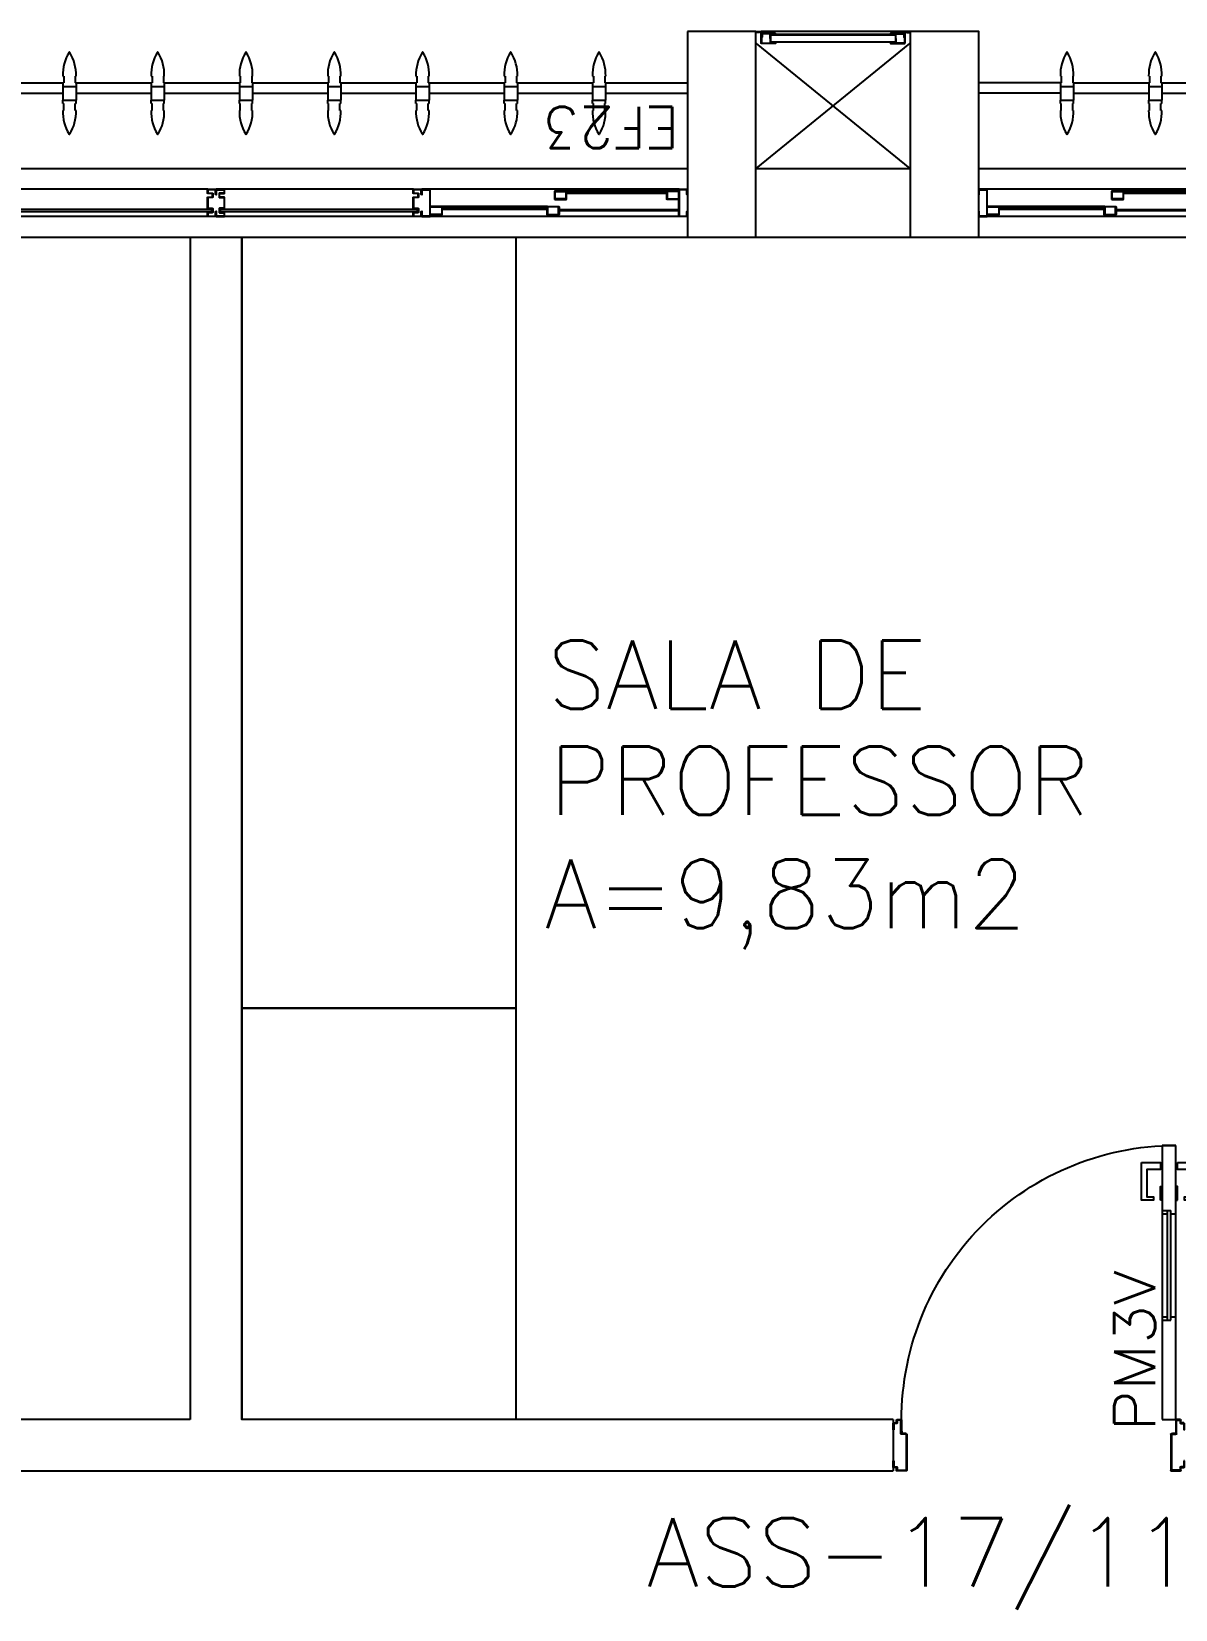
# Model space of a CAD drawing. Header units: millimetres. Extents: x 2046 to 2564, y 885 to 1120.
# Drawn here: x 2238.948 to 2242.285, y 933.698 to 938.302 of the extents above; entities that cross this region are included whole.
import ezdxf

# ---------------------------------------------------------------- set-up
doc = ezdxf.new("R2010")
doc.units = ezdxf.units.MM
doc.header["$LTSCALE"] = 10
for name, color, linetype in [('AR-ALV', 2, 'Continuous'), ('AR-BANCADAS', 1, 'Continuous'), ('AR-BRISES', 2, 'Continuous'), ('AR-ESQ', 1, 'Continuous'), ('AR-ESTC', 3, 'Continuous'), ('AR-PEITORIL', 1, 'Continuous'), ('AR-PORTA', 1, 'Continuous'), ('AR-SHAFT', 1, 'Continuous'), ('BC- VISTA', 1, 'Continuous'), ('BR-PAINEL', 1, 'Continuous'), ('BR-SUPORTE', 1, 'Continuous'), ('DT-ESQ-CHAPA DOBRADA-V', 2, 'Continuous'), ('DT-ESQ-MARCO-V', 1, 'Continuous'), ('DT-ESQ-PERFIL CADEIRA-C', 2, 'Continuous'), ('DT-ESQ-PERFIL CADEIRA-V', 1, 'Continuous'), ('DT-ESQ-PERFIL U-C', 2, 'Continuous'), ('DT-ESQ-PERFIL U-V', 1, 'Continuous'), ('DT-ESQ-VENEZIANA-C', 1, 'Continuous'), ('DT-ESQ-VENEZIANA-V', 1, 'Continuous'), ('DT-ESQ-VIDRO-C', 2, 'Continuous'), ('DT-TXTESQ', 2, 'Continuous'), ('DT-TXTMOD', 1, 'Continuous'), ('ENDEREÇO', 2, 'Continuous'), ('maçaneta', 1, 'Continuous'), ('mov', 1, 'Continuous'), ('PM-PERFIL U-C', 2, 'Continuous'), ('PM-TXT', 2, 'Continuous'), ('PM-VIDRO', 2, 'Continuous'), ('pm1', 2, 'Continuous'), ('pm2', 1, 'Continuous'), ('TEXTO', 2, 'Continuous'), ('Área', 2, 'Continuous')]:
    doc.layers.add(name, color=color, linetype=linetype)
doc.styles.add('S10', font='simplex.shx', dxfattribs={"height": 0.1})
doc.styles.add('S12', font='simplex.shx', dxfattribs={"width": 1.1, "height": 0.12})
doc.styles.add('UNB-100', font='simplex.shx', dxfattribs={"height": 0.2})
doc.styles.add('UNB1-100', font='simplex.shx', dxfattribs={"height": 0.2})

# ---------------------------------------------------------------- blocks, each defined once
blk = doc.blocks.new('BR-MODULO8')
at = {"layer": 'BR-PAINEL'}
for p, q in [((-4.9117, 0.27), (-4.9092, 0.27)), ((-4.9117, 0.25), (-4.9117, 0.24)), ((-4.9117, 0.25), (-4.9092, 0.25)), ((-4.9117, 0.24), (-4.8733, 0.24)), ((-4.9117, 0.24), (-4.9117, 0.2)), ((-4.9092, 0.27), (-4.9092, 0.25)), ((-4.8758, 0.27), (-4.8758, 0.25)), ((-4.8733, 0.27), (-4.8758, 0.27)), ((-4.8733, 0.25), (-4.8758, 0.25)), ((-4.8733, 0.25), (-4.8733, 0.24)), ((-4.8733, 0.24), (-4.8733, 0.2)), ((-4.6542, 0.27), (-4.6517, 0.27)), ((-4.6542, 0.25), (-4.6542, 0.24)), ((-4.6542, 0.25), (-4.6517, 0.25)), ((-4.6542, 0.24), (-4.6158, 0.24)), ((-4.6542, 0.24), (-4.6542, 0.2)), ((-4.6517, 0.27), (-4.6517, 0.25)), ((-4.6183, 0.27), (-4.6183, 0.25)), ((-4.6158, 0.27), (-4.6183, 0.27)), ((-4.6158, 0.25), (-4.6183, 0.25)), ((-4.6158, 0.25), (-4.6158, 0.24)), ((-4.6158, 0.24), (-4.6158, 0.2)), ((-1.8217, 0.27), (-1.8192, 0.27)), ((-1.8217, 0.25), (-1.8217, 0.24)), ((-1.8217, 0.25), (-1.8192, 0.25)), ((-1.8217, 0.24), (-1.7833, 0.24)), ((-1.8217, 0.24), (-1.8217, 0.2)), ((-1.8192, 0.27), (-1.8192, 0.25)), ((-1.7858, 0.27), (-1.7858, 0.25)), ((-1.7833, 0.27), (-1.7858, 0.27)), ((-1.7833, 0.25), (-1.7858, 0.25)), ((-1.7833, 0.25), (-1.7833, 0.24)), ((-1.7833, 0.24), (-1.7833, 0.2)), ((-1.5642, 0.27), (-1.5617, 0.27)), ((-1.5642, 0.25), (-1.5642, 0.24)), ((-1.5642, 0.25), (-1.5617, 0.25)), ((-1.5642, 0.24), (-1.5258, 0.24)), ((-1.5642, 0.24), (-1.5642, 0.2)), ((-1.5617, 0.27), (-1.5617, 0.25)), ((-1.5283, 0.27), (-1.5283, 0.25)), ((-1.5258, 0.27), (-1.5283, 0.27)), ((-1.5258, 0.25), (-1.5283, 0.25)), ((-1.5258, 0.25), (-1.5258, 0.24)), ((-1.5258, 0.24), (-1.5258, 0.2)), ((-1.3067, 0.27), (-1.3042, 0.27)), ((-1.3067, 0.25), (-1.3067, 0.24)), ((-1.3067, 0.25), (-1.3042, 0.25)), ((-1.3067, 0.24), (-1.2683, 0.24)), ((-1.3067, 0.24), (-1.3067, 0.2)), ((-1.3042, 0.27), (-1.3042, 0.25)), ((-1.2708, 0.27), (-1.2708, 0.25)), ((-1.2683, 0.27), (-1.2708, 0.27)), ((-1.2683, 0.25), (-1.2708, 0.25)), ((-1.2683, 0.25), (-1.2683, 0.24)), ((-1.2683, 0.24), (-1.2683, 0.2)), ((-1.0492, 0.27), (-1.0467, 0.27)), ((-1.0492, 0.25), (-1.0492, 0.24)), ((-1.0492, 0.25), (-1.0467, 0.25)), ((-1.0492, 0.24), (-1.0108, 0.24)), ((-1.0492, 0.24), (-1.0492, 0.2)), ((-1.0467, 0.27), (-1.0467, 0.25)), ((-1.0133, 0.27), (-1.0133, 0.25)), ((-1.0108, 0.27), (-1.0133, 0.27)), ((-1.0108, 0.25), (-1.0133, 0.25)), ((-1.0108, 0.25), (-1.0108, 0.24)), ((-1.0108, 0.24), (-1.0108, 0.2)), ((-0.7917, 0.27), (-0.7892, 0.27)), ((-0.7917, 0.25), (-0.7917, 0.24)), ((-0.7917, 0.25), (-0.7892, 0.25)), ((-0.7917, 0.24), (-0.7533, 0.24)), ((-0.7917, 0.24), (-0.7917, 0.2)), ((-0.7892, 0.27), (-0.7892, 0.25)), ((-0.7558, 0.27), (-0.7558, 0.25)), ((-0.7533, 0.27), (-0.7558, 0.27)), ((-0.7533, 0.25), (-0.7558, 0.25)), ((-0.7533, 0.25), (-0.7533, 0.24)), ((-0.7533, 0.24), (-0.7533, 0.2)), ((-0.5342, 0.27), (-0.5317, 0.27)), ((-0.5342, 0.25), (-0.5317, 0.25)), ((-0.5342, 0.25), (-0.5342, 0.24)), ((-0.5342, 0.24), (-0.5342, 0.2)), ((-0.5342, 0.24), (-0.4958, 0.24)), ((-0.5317, 0.27), (-0.5317, 0.25)), ((-0.4958, 0.27), (-0.4983, 0.27)), ((-0.4983, 0.27), (-0.4983, 0.25)), ((-0.4958, 0.25), (-0.4983, 0.25)), ((-0.4958, 0.25), (-0.4958, 0.24)), ((-0.4958, 0.24), (-0.4958, 0.2)), ((-0.2767, 0.27), (-0.2742, 0.27)), ((-0.2767, 0.25), (-0.2767, 0.24)), ((-0.2767, 0.25), (-0.2742, 0.25)), ((-0.2767, 0.24), (-0.2383, 0.24)), ((-0.2767, 0.24), (-0.2767, 0.2)), ((-0.2742, 0.27), (-0.2742, 0.25)), ((-0.2408, 0.27), (-0.2408, 0.25)), ((-0.2383, 0.27), (-0.2408, 0.27)), ((-0.2383, 0.25), (-0.2408, 0.25)), ((-0.2383, 0.25), (-0.2383, 0.24)), ((-0.2383, 0.24), (-0.2383, 0.2)), ((-4.9117, 0.2), (-4.8733, 0.2)), ((-4.9117, 0.19), (-4.9117, 0.2)), ((-4.9117, 0.19), (-4.9092, 0.19)), ((-4.9092, 0.17), (-4.9092, 0.19)), ((-4.8733, 0.19), (-4.8758, 0.19)), ((-4.8758, 0.17), (-4.8758, 0.19)), ((-4.8733, 0.19), (-4.8733, 0.2)), ((-4.6542, 0.2), (-4.6158, 0.2)), ((-4.6542, 0.19), (-4.6542, 0.2)), ((-4.6542, 0.19), (-4.6517, 0.19)), ((-4.6517, 0.17), (-4.6517, 0.19)), ((-4.6158, 0.19), (-4.6183, 0.19)), ((-4.6183, 0.17), (-4.6183, 0.19)), ((-4.6158, 0.19), (-4.6158, 0.2)), ((-1.8217, 0.2), (-1.7833, 0.2)), ((-1.8217, 0.19), (-1.8217, 0.2)), ((-1.8217, 0.19), (-1.8192, 0.19)), ((-1.8192, 0.17), (-1.8192, 0.19)), ((-1.7833, 0.19), (-1.7858, 0.19)), ((-1.7858, 0.17), (-1.7858, 0.19)), ((-1.7833, 0.19), (-1.7833, 0.2)), ((-1.5642, 0.2), (-1.5258, 0.2)), ((-1.5642, 0.19), (-1.5642, 0.2)), ((-1.5642, 0.19), (-1.5617, 0.19)), ((-1.5617, 0.17), (-1.5617, 0.19)), ((-1.5258, 0.19), (-1.5283, 0.19)), ((-1.5283, 0.17), (-1.5283, 0.19)), ((-1.5258, 0.19), (-1.5258, 0.2)), ((-1.3067, 0.2), (-1.2683, 0.2)), ((-1.3067, 0.19), (-1.3067, 0.2)), ((-1.3067, 0.19), (-1.3042, 0.19)), ((-1.3042, 0.17), (-1.3042, 0.19)), ((-1.2683, 0.19), (-1.2708, 0.19)), ((-1.2708, 0.17), (-1.2708, 0.19)), ((-1.2683, 0.19), (-1.2683, 0.2)), ((-1.0492, 0.2), (-1.0108, 0.2)), ((-1.0492, 0.19), (-1.0492, 0.2)), ((-1.0492, 0.19), (-1.0467, 0.19)), ((-1.0467, 0.17), (-1.0467, 0.19)), ((-1.0108, 0.19), (-1.0133, 0.19)), ((-1.0133, 0.17), (-1.0133, 0.19)), ((-1.0108, 0.19), (-1.0108, 0.2)), ((-0.7917, 0.2), (-0.7533, 0.2)), ((-0.7917, 0.19), (-0.7917, 0.2)), ((-0.7917, 0.19), (-0.7892, 0.19)), ((-0.7892, 0.17), (-0.7892, 0.19)), ((-0.7533, 0.19), (-0.7558, 0.19)), ((-0.7558, 0.17), (-0.7558, 0.19)), ((-0.7533, 0.19), (-0.7533, 0.2)), ((-0.5342, 0.19), (-0.5342, 0.2)), ((-0.5342, 0.2), (-0.4958, 0.2)), ((-0.5342, 0.19), (-0.5317, 0.19)), ((-0.5317, 0.17), (-0.5317, 0.19)), ((-0.4983, 0.17), (-0.4983, 0.19)), ((-0.4958, 0.19), (-0.4983, 0.19)), ((-0.4958, 0.19), (-0.4958, 0.2)), ((-0.2767, 0.2), (-0.2383, 0.2)), ((-0.2767, 0.19), (-0.2767, 0.2)), ((-0.2767, 0.19), (-0.2742, 0.19)), ((-0.2742, 0.17), (-0.2742, 0.19)), ((-0.2383, 0.19), (-0.2408, 0.19)), ((-0.2408, 0.17), (-0.2408, 0.19)), ((-0.2383, 0.19), (-0.2383, 0.2)), ((-4.9117, 0.17), (-4.9092, 0.17)), ((-4.8733, 0.17), (-4.8758, 0.17)), ((-4.6542, 0.17), (-4.6517, 0.17)), ((-4.6158, 0.17), (-4.6183, 0.17)), ((-1.8217, 0.17), (-1.8192, 0.17)), ((-1.7833, 0.17), (-1.7858, 0.17)), ((-1.5642, 0.17), (-1.5617, 0.17)), ((-1.5258, 0.17), (-1.5283, 0.17)), ((-1.3067, 0.17), (-1.3042, 0.17)), ((-1.2683, 0.17), (-1.2708, 0.17)), ((-1.0492, 0.17), (-1.0467, 0.17)), ((-1.0108, 0.17), (-1.0133, 0.17)), ((-0.7917, 0.17), (-0.7892, 0.17)), ((-0.7533, 0.17), (-0.7558, 0.17)), ((-0.5342, 0.17), (-0.5317, 0.17)), ((-0.4958, 0.17), (-0.4983, 0.17)), ((-0.2767, 0.17), (-0.2742, 0.17)), ((-0.2383, 0.17), (-0.2408, 0.17))]:
    blk.add_line(p, q, dxfattribs=at)
for centre, radius, start, end in [((-4.7867, 0.2739), 0.1251, 148.4721, 181.772), ((-4.8925, 0.3387), 0.001, 37.1012, 142.8988), ((-4.9983, 0.2739), 0.1251, 358.228, 31.5279), ((-4.5292, 0.2739), 0.1251, 148.4721, 181.772), ((-4.635, 0.3387), 0.001, 37.1012, 142.8988), ((-4.7408, 0.2739), 0.1251, 358.228, 31.5279), ((-1.6967, 0.2739), 0.1251, 148.4721, 181.772), ((-1.8025, 0.3387), 0.001, 37.1012, 142.8988), ((-1.9083, 0.2739), 0.1251, 358.228, 31.5279), ((-1.4392, 0.2739), 0.1251, 148.4721, 181.772), ((-1.545, 0.3387), 0.001, 37.1012, 142.8988), ((-1.6508, 0.2739), 0.1251, 358.228, 31.5279), ((-1.1817, 0.2739), 0.1251, 148.4721, 181.772), ((-1.2875, 0.3387), 0.001, 37.1012, 142.8988), ((-1.3933, 0.2739), 0.1251, 358.228, 31.5279), ((-0.9242, 0.2739), 0.1251, 148.4721, 181.772), ((-1.03, 0.3387), 0.001, 37.1012, 142.8988), ((-1.1358, 0.2739), 0.1251, 358.228, 31.5279), ((-0.6667, 0.2739), 0.1251, 148.4721, 181.772), ((-0.7725, 0.3387), 0.001, 37.1012, 142.8988), ((-0.8783, 0.2739), 0.1251, 358.228, 31.5279), ((-0.4092, 0.2739), 0.1251, 148.4721, 181.772), ((-0.515, 0.3387), 0.001, 37.1012, 142.8988), ((-0.6208, 0.2739), 0.1251, 358.228, 31.5279), ((-0.1517, 0.2739), 0.1251, 148.4721, 181.772), ((-0.2575, 0.3387), 0.001, 37.1012, 142.8988), ((-0.3633, 0.2739), 0.1251, 358.228, 31.5279), ((-4.7867, 0.1661), 0.1251, 178.228, 211.5279), ((-4.9983, 0.1661), 0.1251, 328.4721, 1.772), ((-4.5292, 0.1661), 0.1251, 178.228, 211.5279), ((-4.7408, 0.1661), 0.1251, 328.4721, 1.772), ((-1.6967, 0.1661), 0.1251, 178.228, 211.5279), ((-1.9083, 0.1661), 0.1251, 328.4721, 1.772), ((-1.4392, 0.1661), 0.1251, 178.228, 211.5279), ((-1.6508, 0.1661), 0.1251, 328.4721, 1.772), ((-1.1817, 0.1661), 0.1251, 178.228, 211.5279), ((-1.3933, 0.1661), 0.1251, 328.4721, 1.772), ((-0.9242, 0.1661), 0.1251, 178.228, 211.5279), ((-1.1358, 0.1661), 0.1251, 328.4721, 1.772), ((-0.6667, 0.1661), 0.1251, 178.228, 211.5279), ((-0.8783, 0.1661), 0.1251, 328.4721, 1.772), ((-0.4092, 0.1661), 0.1251, 178.228, 211.5279), ((-0.6208, 0.1661), 0.1251, 328.4721, 1.772), ((-0.1517, 0.1661), 0.1251, 178.228, 211.5279), ((-0.3633, 0.1661), 0.1251, 328.4721, 1.772), ((-4.8925, 0.1013), 0.001, 217.1012, 322.8988), ((-4.635, 0.1013), 0.001, 217.1012, 322.8988), ((-1.8025, 0.1013), 0.001, 217.1012, 322.8988), ((-1.545, 0.1013), 0.001, 217.1012, 322.8988), ((-1.2875, 0.1013), 0.001, 217.1012, 322.8988), ((-1.03, 0.1013), 0.001, 217.1012, 322.8988), ((-0.7725, 0.1013), 0.001, 217.1012, 322.8988), ((-0.515, 0.1013), 0.001, 217.1012, 322.8988), ((-0.2575, 0.1013), 0.001, 217.1012, 322.8988)]:
    blk.add_arc(centre, radius, start, end, dxfattribs=at)
at = {"layer": 'BR-SUPORTE'}
for p, q in [((-4.9117, 0.25), (-5.15, 0.25)), ((-4.8733, 0.25), (-4.6517, 0.25)), ((-4.6158, 0.25), (-4.3942, 0.25)), ((-2.0408, 0.25), (-1.8192, 0.25)), ((-1.7833, 0.25), (-1.5617, 0.25)), ((-1.5258, 0.25), (-1.3042, 0.25)), ((-1.2683, 0.25), (-1.0467, 0.25)), ((-1.0108, 0.25), (-0.7892, 0.25)), ((-0.7533, 0.25), (-0.5317, 0.25)), ((-0.4958, 0.25), (-0.2742, 0.25)), ((-0.2383, 0.25), (0, 0.25)), ((-4.9117, 0.22), (-5.15, 0.22)), ((-4.8733, 0.22), (-4.6542, 0.22)), ((-4.6158, 0.22), (-4.3967, 0.22)), ((-2.0408, 0.22), (-1.8217, 0.22)), ((-1.7833, 0.22), (-1.5642, 0.22)), ((-1.5258, 0.22), (-1.3067, 0.22)), ((-1.2683, 0.22), (-1.0492, 0.22)), ((-1.0108, 0.22), (-0.7917, 0.22)), ((-0.7533, 0.22), (-0.5342, 0.22)), ((-0.4958, 0.22), (-0.2767, 0.22)), ((-0.2383, 0.22), (0, 0.22))]:
    blk.add_line(p, q, dxfattribs=at)
blk = doc.blocks.new('BCL07')
at = {"layer": 'BC- VISTA'}
blk.add_lwpolyline([(0.8, 0), (0.8, -2.25), (0, -2.25), (0, 0)], close=True, dxfattribs=at)
blk = doc.blocks.new('BCL02')
at = {"layer": 'BC- VISTA'}
blk.add_lwpolyline([(0.8, 0), (0.8, -1.2), (0, -1.2), (0, 0)], close=True, dxfattribs=at)
blk = doc.blocks.new('EF23-P')
at = {"layer": 'DT-ESQ-CHAPA DOBRADA-V', "ltscale": 0.1}
for p, q in [((0.025, -0.077), (0.374, -0.077)), ((0.025, -0.08), (0.374, -0.08)), ((4.4, -0.077), (4.749, -0.077)), ((4.4, -0.08), (4.749, -0.08))]:
    blk.add_line(p, q, dxfattribs=at)
at = {"layer": 'DT-ESQ-MARCO-V', "ltscale": 0.1}
for p, q in [((0.7985, -0.06), (1.3515, -0.06)), ((1.3985, -0.06), (1.9515, -0.06)), ((0.7985, -0.14), (1.3515, -0.14)), ((1.3985, -0.14), (1.9515, -0.14))]:
    blk.add_line(p, q, dxfattribs=at)
at = {"layer": 'DT-ESQ-PERFIL CADEIRA-C', "ltscale": 0.1}
for p, q in [((0.376, -0.0885), (0.4225, -0.0885)), ((0.75, -0.0885), (0.7015, -0.0885)), ((4.751, -0.0885), (4.7975, -0.0885)), ((5.125, -0.0885), (5.0765, -0.0885)), ((0.025, -0.1335), (0.0735, -0.1335)), ((0.3855, -0.1335), (0.339, -0.1335)), ((4.7605, -0.1335), (4.714, -0.1335))]:
    blk.add_line(p, q, dxfattribs=at)
for points in [[(0.4225, -0.087, -1), (0.4225, -0.09), (0.376, -0.09, -0.414214), (0.374, -0.088), (0.374, -0.067, -0.414214), (0.376, -0.065), (0.4075, -0.065, -0.414214), (0.409, -0.0665), (0.409, -0.087)], [(0.409, -0.0885, -0.198913), (0.4079, -0.0881, -0.198913), (0.4075, -0.087), (0.4075, -0.067, 0.414214), (0.407, -0.0665), (0.376, -0.0665, 0.414214), (0.3755, -0.067), (0.3755, -0.088, 0.414214), (0.376, -0.0885)], [(0.7015, -0.09), (0.75, -0.09), (0.75, -0.0885), (0.715, -0.0885, 0.198912), (0.7161, -0.0881, 0.198913), (0.7165, -0.087), (0.7165, -0.067, -0.414214), (0.717, -0.0665), (0.75, -0.0665), (0.75, -0.065), (0.7165, -0.065, 0.414214), (0.715, -0.0665), (0.715, -0.0785), (0.715, -0.08), (0.715, -0.087), (0.7015, -0.087, 1)], [(4.7975, -0.087, -1), (4.7975, -0.09), (4.751, -0.09, -0.414214), (4.749, -0.088), (4.749, -0.067, -0.414214), (4.751, -0.065), (4.7825, -0.065, -0.414214), (4.784, -0.0665), (4.784, -0.087)], [(4.784, -0.0885, -0.198913), (4.7829, -0.0881, -0.198913), (4.7825, -0.087), (4.7825, -0.067, 0.414214), (4.782, -0.0665), (4.751, -0.0665, 0.414214), (4.7505, -0.067), (4.7505, -0.088, 0.414214), (4.751, -0.0885)], [(5.0765, -0.09), (5.125, -0.09), (5.125, -0.0885), (5.09, -0.0885, 0.198912), (5.0911, -0.0881, 0.198913), (5.0915, -0.087), (5.0915, -0.067, -0.414214), (5.092, -0.0665), (5.125, -0.0665), (5.125, -0.065), (5.0915, -0.065, 0.414214), (5.09, -0.0665), (5.09, -0.0785), (5.09, -0.08), (5.09, -0.087), (5.0765, -0.087, 1)], [(0.0735, -0.135), (0.025, -0.135), (0.025, -0.1335), (0.06, -0.1335, -0.198912), (0.0589, -0.1331, -0.198913), (0.0585, -0.132), (0.0585, -0.112, 0.414214), (0.058, -0.1115), (0.025, -0.1115), (0.025, -0.11), (0.0585, -0.11, -0.414214), (0.06, -0.1115), (0.06, -0.1235), (0.06, -0.125), (0.06, -0.132), (0.0735, -0.132, -1)], [(0.339, -0.132, 1), (0.339, -0.135), (0.3855, -0.135, 0.414214), (0.3875, -0.133), (0.3875, -0.112, 0.414214), (0.3855, -0.11), (0.354, -0.11, 0.414214), (0.3525, -0.1115), (0.3525, -0.132)], [(0.3525, -0.1335, 0.198913), (0.3536, -0.1331, 0.198913), (0.354, -0.132), (0.354, -0.112, -0.414214), (0.3545, -0.1115), (0.3855, -0.1115, -0.414214), (0.386, -0.112), (0.386, -0.133, -0.414214), (0.3855, -0.1335)], [(4.714, -0.132, 1), (4.714, -0.135), (4.7605, -0.135, 0.414214), (4.7625, -0.133), (4.7625, -0.112, 0.414214), (4.7605, -0.11), (4.729, -0.11, 0.414214), (4.7275, -0.1115), (4.7275, -0.132)], [(4.7275, -0.1335, 0.198913), (4.7286, -0.1331, 0.198913), (4.729, -0.132), (4.729, -0.112, -0.414214), (4.7295, -0.1115), (4.7605, -0.1115, -0.414214), (4.761, -0.112), (4.761, -0.133, -0.414214), (4.7605, -0.1335)]]:
    blk.add_lwpolyline(points, format="xyb", close=True, dxfattribs=at)
at = {"layer": 'DT-ESQ-PERFIL CADEIRA-V', "ltscale": 0.1}
for p, q in [((0.4075, -0.09), (0.7015, -0.09)), ((4.7825, -0.09), (5.0765, -0.09)), ((0.0735, -0.135), (0.339, -0.135)), ((4.4485, -0.135), (4.714, -0.135))]:
    blk.add_line(p, q, dxfattribs=at)
at = {"layer": 'DT-ESQ-PERFIL U-C', "ltscale": 0.1}
for points in [[(0, -0.0615, -0.414214), (0.0015, -0.06), (0.0235, -0.06, -0.414214), (0.025, -0.0615), (0.025, -0.1385, -0.414214), (0.0235, -0.14), (0.0015, -0.14, -0.414214), (0, -0.1385), (0, -0.125), (0.0015, -0.125), (0.0015, -0.138, 0.414214), (0.002, -0.1385), (0.023, -0.1385, 0.414214), (0.0235, -0.138), (0.0235, -0.062, 0.414214), (0.023, -0.0615), (0.002, -0.0615, 0.414214), (0.0015, -0.062), (0.0015, -0.075), (0, -0.075)], [(0.775, -0.0615, 0.414214), (0.7735, -0.06), (0.7515, -0.06, 0.414214), (0.75, -0.0615), (0.75, -0.1385, 0.414214), (0.7515, -0.14), (0.7735, -0.14, 0.414214), (0.775, -0.1385), (0.775, -0.125), (0.7735, -0.125), (0.7735, -0.138, -0.414214), (0.773, -0.1385), (0.752, -0.1385, -0.414214), (0.7515, -0.138), (0.7515, -0.062, -0.414214), (0.752, -0.0615), (0.773, -0.0615, -0.414214), (0.7735, -0.062), (0.7735, -0.075), (0.775, -0.075)], [(0.8, -0.1285), (0.8, -0.1385, -0.414214), (0.7985, -0.14), (0.7765, -0.14, -0.414214), (0.775, -0.1385), (0.775, -0.125), (0.7765, -0.125), (0.7765, -0.138, 0.414214), (0.777, -0.1385), (0.798, -0.1385, 0.414214), (0.7985, -0.138), (0.7985, -0.1285), (0.7855, -0.1285, -0.414214), (0.784, -0.127), (0.784, -0.117, -0.414214), (0.7855, -0.1155), (0.7985, -0.1155), (0.7985, -0.0845), (0.7855, -0.0845, -0.414214), (0.784, -0.083), (0.784, -0.073, -0.414214), (0.7855, -0.0715), (0.7985, -0.0715), (0.7985, -0.062, 0.414214), (0.798, -0.0615), (0.777, -0.0615, 0.414214), (0.7765, -0.062), (0.7765, -0.075), (0.775, -0.075), (0.775, -0.0615, -0.414214), (0.7765, -0.06), (0.7985, -0.06, -0.414214), (0.8, -0.0615), (0.8, -0.0715, -0.414214), (0.7985, -0.073), (0.7855, -0.073), (0.7855, -0.083), (0.7985, -0.083), (0.7985, -0.083, -0.414214), (0.8, -0.0845), (0.8, -0.1155, -0.414214), (0.7985, -0.117), (0.7985, -0.117), (0.7855, -0.117), (0.7855, -0.127), (0.7985, -0.127, -0.414214)], [(1.35, -0.1285), (1.35, -0.1385, 0.414214), (1.3515, -0.14), (1.3735, -0.14, 0.414214), (1.375, -0.1385), (1.375, -0.125), (1.3735, -0.125), (1.3735, -0.138, -0.414214), (1.373, -0.1385), (1.352, -0.1385, -0.414214), (1.3515, -0.138), (1.3515, -0.1285), (1.3645, -0.1285, 0.414214), (1.366, -0.127), (1.366, -0.117, 0.414214), (1.3645, -0.1155), (1.3515, -0.1155), (1.3515, -0.0845), (1.3645, -0.0845, 0.414214), (1.366, -0.083), (1.366, -0.073, 0.414214), (1.3645, -0.0715), (1.3515, -0.0715), (1.3515, -0.062, -0.414214), (1.352, -0.0615), (1.373, -0.0615, -0.414214), (1.3735, -0.062), (1.3735, -0.075), (1.375, -0.075), (1.375, -0.0615, 0.414214), (1.3735, -0.06), (1.3515, -0.06, 0.414214), (1.35, -0.0615), (1.35, -0.0715, 0.414214), (1.3515, -0.073), (1.3645, -0.073), (1.3645, -0.083), (1.3515, -0.083), (1.3515, -0.083, 0.414214), (1.35, -0.0845), (1.35, -0.1155, 0.414214), (1.3515, -0.117), (1.3515, -0.117), (1.3645, -0.117), (1.3645, -0.127), (1.3515, -0.127, 0.414214)], [(1.4, -0.1285), (1.4, -0.1385, -0.414214), (1.3985, -0.14), (1.3765, -0.14, -0.414214), (1.375, -0.1385), (1.375, -0.125), (1.3765, -0.125), (1.3765, -0.138, 0.414214), (1.377, -0.1385), (1.398, -0.1385, 0.414214), (1.3985, -0.138), (1.3985, -0.1285), (1.3855, -0.1285, -0.414214), (1.384, -0.127), (1.384, -0.117, -0.414214), (1.3855, -0.1155), (1.3985, -0.1155), (1.3985, -0.0845), (1.3855, -0.0845, -0.414214), (1.384, -0.083), (1.384, -0.073, -0.414214), (1.3855, -0.0715), (1.3985, -0.0715), (1.3985, -0.062, 0.414214), (1.398, -0.0615), (1.377, -0.0615, 0.414214), (1.3765, -0.062), (1.3765, -0.075), (1.375, -0.075), (1.375, -0.0615, -0.414214), (1.3765, -0.06), (1.3985, -0.06, -0.414214), (1.4, -0.0615), (1.4, -0.0715, -0.414214), (1.3985, -0.073), (1.3855, -0.073), (1.3855, -0.083), (1.3985, -0.083), (1.3985, -0.083, -0.414214), (1.4, -0.0845), (1.4, -0.1155, -0.414214), (1.3985, -0.117), (1.3985, -0.117), (1.3855, -0.117), (1.3855, -0.127), (1.3985, -0.127, -0.414214)], [(5.15, -0.0615, 0.414214), (5.1485, -0.06), (5.1265, -0.06, 0.414214), (5.125, -0.0615), (5.125, -0.1385, 0.414214), (5.1265, -0.14), (5.1485, -0.14, 0.414214), (5.15, -0.1385), (5.15, -0.125), (5.1485, -0.125), (5.1485, -0.138, -0.414214), (5.148, -0.1385), (5.127, -0.1385, -0.414214), (5.1265, -0.138), (5.1265, -0.062, -0.414214), (5.127, -0.0615), (5.148, -0.0615, -0.414214), (5.1485, -0.062), (5.1485, -0.075), (5.15, -0.075)]]:
    blk.add_lwpolyline(points, format="xyb", close=True, dxfattribs=at)
at = {"layer": 'DT-ESQ-PERFIL U-V', "ltscale": 0.1}
for p, q in [((0.0235, -0.06), (0.7515, -0.06)), ((4.3985, -0.06), (5.1265, -0.06)), ((0.0235, -0.14), (0.7515, -0.14)), ((4.3985, -0.14), (5.1265, -0.14))]:
    blk.add_line(p, q, dxfattribs=at)
at = {"layer": 'DT-ESQ-VIDRO-C', "ltscale": 0.1}
for points in [[(0.7125, -0.085), (0.7125, -0.082), (0.4115, -0.082), (0.4115, -0.085)], [(1.3625, -0.081), (1.3625, -0.075), (0.7875, -0.075), (0.7875, -0.081)], [(1.9625, -0.081), (1.9625, -0.075), (1.3875, -0.075), (1.3875, -0.081)], [(5.0875, -0.085), (5.0875, -0.082), (4.7865, -0.082), (4.7865, -0.085)], [(0.063, -0.13), (0.063, -0.127), (0.3495, -0.127), (0.3495, -0.13)], [(4.438, -0.13), (4.438, -0.127), (4.7245, -0.127), (4.7245, -0.13)]]:
    blk.add_lwpolyline(points, close=True, dxfattribs=at)
at = {"layer": 'DT-TXTESQ', "ltscale": 0.1, "style": 'S12'}
blk.add_text('EF23', height=0.12, dxfattribs=at).set_placement((0.0235, -0.38))
at = {"layer": 'DT-TXTMOD', "ltscale": 0.1, "style": 'S10', "flags": 3}
for tag, p in [('M01', (0.025, -0.28)), ('M02', (0.3253, -0.28)), ('M03', (0.627, -0.28)), ('M04', (0.9288, -0.28)), ('M05', (1.2306, -0.28)), ('M06', (1.5323, -0.28)), ('M07', (1.8341, -0.28)), ('M08', (2.1359, -0.28)), ('M09', (2.4376, -0.28)), ('M10', (2.7394, -0.28)), ('M11', (3.0412, -0.28)), ('M12', (3.3429, -0.28)), ('M13', (3.6447, -0.28)), ('M14', (3.9464, -0.28)), ('M15', (4.2482, -0.28)), ('M16', (4.55, -0.28)), ('M17', (4.8517, -0.28))]:
    blk.add_attdef(tag, p, '', height=0.1, dxfattribs=at)
blk = doc.blocks.new('PM3V')
at = {"layer": 'maçaneta'}
for points in [[(0.02, 0.9), (-0.035, 0.9), (-0.035, 0.79), (0, 0.79), (0, 0.8), (-0.02, 0.8), (-0.02, 0.8785, -0.414214), (-0.0185, 0.88), (0.02, 0.88)], [(0.125, 0.9), (0.07, 0.9), (0.07, 0.88), (0.1085, 0.88, -0.414214), (0.11, 0.8785), (0.11, 0.8), (0.09, 0.8), (0.09, 0.79), (0.125, 0.79)]]:
    blk.add_lwpolyline(points, format="xyb", close=True, dxfattribs=at)
for points in [[(0.02, 0.79), (0.02, 0.83), (0.025, 0.83), (0.025, 0.79)], [(0.07, 0.79), (0.07, 0.83), (0.065, 0.83), (0.065, 0.79)]]:
    blk.add_lwpolyline(points, close=True, dxfattribs=at)
at = {"layer": 'mov'}
blk.add_arc((0.025, 0.15), 0.8, 356.8472, 90, dxfattribs=at)
at = {"layer": 'PM-PERFIL U-C'}
for p, q in [((0, 0.12), (0, 0.1385)), ((0.0015, 0.14), (0.01, 0.14)), ((0.01, 0.14), (0.01, 0.1485)), ((0.0115, 0.15), (0.0235, 0.15)), ((0.012, 0.148), (0.012, 0.1395)), ((0.023, 0.148), (0.012, 0.148)), ((0.023, 0.1085), (0.023, 0.148)), ((0.025, 0.1485), (0.025, 0.109)), ((0.825, 0.1485), (0.825, 0.109)), ((0.8385, 0.15), (0.8265, 0.15)), ((0.827, 0.148), (0.838, 0.148)), ((0.827, 0.1085), (0.827, 0.148)), ((0.838, 0.148), (0.838, 0.1395)), ((0.84, 0.14), (0.84, 0.1485)), ((0.8485, 0.14), (0.84, 0.14)), ((0.85, 0.12), (0.85, 0.1385)), ((0.002, 0.12), (0, 0.12)), ((0.002, 0.138), (0.002, 0.12)), ((0.0105, 0.138), (0.002, 0.138)), ((0.038, 0.107), (0.0245, 0.107)), ((0.0385, 0.109), (0.025, 0.109)), ((0.038, 0.107), (0.038, 0.002)), ((0.04, 0.1075), (0.04, 0.0015)), ((0.81, 0.1075), (0.81, 0.0015)), ((0.8115, 0.109), (0.825, 0.109)), ((0.812, 0.107), (0.8255, 0.107)), ((0.812, 0.107), (0.812, 0.002)), ((0.8395, 0.138), (0.848, 0.138)), ((0.848, 0.138), (0.848, 0.12)), ((0.848, 0.12), (0.85, 0.12)), ((0, 0.03), (0.002, 0.03)), ((0, 0.0115), (0, 0.03)), ((0.01, 0.01), (0.0015, 0.01)), ((0.002, 0.03), (0.002, 0.012)), ((0.002, 0.012), (0.0105, 0.012)), ((0.01, 0.0015), (0.01, 0.01)), ((0.0385, 0), (0.0115, 0)), ((0.012, 0.0105), (0.012, 0.002)), ((0.012, 0.002), (0.038, 0.002)), ((0.8115, 0), (0.8385, 0)), ((0.838, 0.002), (0.812, 0.002)), ((0.838, 0.0105), (0.838, 0.002)), ((0.848, 0.012), (0.8395, 0.012)), ((0.84, 0.0015), (0.84, 0.01)), ((0.84, 0.01), (0.8485, 0.01)), ((0.85, 0.03), (0.848, 0.03)), ((0.848, 0.03), (0.848, 0.012)), ((0.85, 0.0115), (0.85, 0.03))]:
    blk.add_line(p, q, dxfattribs=at)
for centre, start, end in [((0.0015, 0.1385), 90, 180), ((0.0115, 0.1485), 90, 180), ((0.0105, 0.1395), 270, 0), ((0.0235, 0.1485), 360, 90), ((0.8265, 0.1485), 90, 180), ((0.8395, 0.1395), 180, 270), ((0.8385, 0.1485), 0, 90), ((0.8485, 0.1385), 0, 90), ((0.0245, 0.1085), 180, 270), ((0.0385, 0.1075), 0, 90), ((0.8115, 0.1075), 90, 180), ((0.8255, 0.1085), 270, 0), ((0.0015, 0.0115), 180, 270), ((0.0115, 0.0015), 180, 270), ((0.0105, 0.0105), 0, 90), ((0.0385, 0.0015), 269.9386, 0), ((0.8115, 0.0015), 180, 270.0614), ((0.8395, 0.0105), 90, 180), ((0.8385, 0.0015), 270, 0), ((0.8485, 0.0115), 270, 0)]:
    blk.add_arc(centre, 0.0015, start, end, dxfattribs=at)
at = {"layer": 'PM-VIDRO'}
for p, q in [((0.04, 0.45), (0.04, 0.75)), ((0.05, 0.75), (0.05, 0.45))]:
    blk.add_line(p, q, dxfattribs=at)
at = {"layer": 'pm1'}
for p, q in [((0.025, 0.95), (0.065, 0.95)), ((0.025, 0.75), (0.025, 0.95)), ((0.065, 0.95), (0.065, 0.76)), ((0.04, 0.75), (0.025, 0.75)), ((0.065, 0.76), (0.04, 0.76)), ((0.04, 0.75), (0.04, 0.76)), ((0.05, 0.76), (0.05, 0.75)), ((0.065, 0.75), (0.05, 0.75)), ((0.065, 0.76), (0.065, 0.75)), ((0.025, 0.15), (0.025, 0.45)), ((0.04, 0.45), (0.025, 0.45)), ((0.04, 0.44), (0.04, 0.45)), ((0.065, 0.44), (0.04, 0.44)), ((0.065, 0.45), (0.05, 0.45)), ((0.05, 0.45), (0.05, 0.44)), ((0.065, 0.45), (0.065, 0.44)), ((0.065, 0.44), (0.065, 0.15)), ((0.065, 0.15), (0.025, 0.15))]:
    blk.add_line(p, q, dxfattribs=at)
at = {"layer": 'pm2'}
for p, q in [((0.025, 0.45), (0.025, 0.75)), ((0.065, 0.75), (0.065, 0.45)), ((0.025, 0.15), (0.025, 0.109)), ((0.025, 0.109), (0.035, 0.109)), ((0.8252, 0.109), (0.8152, 0.109)), ((0.8152, 0), (0.8402, 0)), ((0.8402, 0.01), (0.8502, 0.01)), ((0.8402, 0), (0.8402, 0.01))]:
    blk.add_line(p, q, dxfattribs=at)
at = {"layer": 'PM-TXT', "style": 'S12', "width": 1.1}
blk.add_attdef('PM', (0.2053, 0.1161), '', height=0.12, rotation=90, dxfattribs=at)
blk = doc.blocks.new('EF01C-P')
at = {"layer": 'DT-ESQ-PERFIL CADEIRA-C', "ltscale": 0.1}
for points in [[(0.01, 0.0015), (0.01, 0.003), (0.0015, 0.003, 1), (0.0015, 0), (0.015, 0, 0.414214), (0.0165, 0.0015), (0.0165, 0.0335), (0.043, 0.0335)], [(0.043, 0.0065), (0.018, 0.0065), (0.018, 0.0165), (0.0165, 0.0165), (0.0165, 0.0065, 0.414214), (0.018, 0.005), (0.043, 0.005), (0.0565, 0.005, 1), (0.0565, 0.008), (0.043, 0.008), (0.043, 0.02), (0.043, 0.032), (0.0565, 0.032, 1), (0.0565, 0.035), (0.043, 0.035), (0.0165, 0.035, 0.414214), (0.015, 0.0335), (0.015, 0.0015), (0.0015, 0.0015)], [(0.0415, 0.02), (0.0415, 0.032, -0.414214), (0.043, 0.0335), (0.0565, 0.0335)], [(0.0415, 0.02), (0.0415, 0.008, 0.414214), (0.043, 0.0065), (0.0565, 0.0065)], [(0.407, 0.0065), (0.432, 0.0065), (0.432, 0.0165), (0.4335, 0.0165), (0.4335, 0.0065, -0.414214), (0.432, 0.005), (0.407, 0.005), (0.3935, 0.005, -1), (0.3935, 0.008), (0.407, 0.008), (0.407, 0.02), (0.407, 0.032), (0.3935, 0.032, -1), (0.3935, 0.035), (0.407, 0.035), (0.4335, 0.035, -0.414214), (0.435, 0.0335), (0.435, 0.0015), (0.4485, 0.0015)], [(0.4085, 0.02), (0.4085, 0.032, 0.414214), (0.407, 0.0335), (0.3935, 0.0335)], [(0.4085, 0.02), (0.4085, 0.008, -0.414214), (0.407, 0.0065), (0.3935, 0.0065)], [(0.44, 0.0015), (0.44, 0.003), (0.4485, 0.003, -1), (0.4485, 0), (0.435, 0, -0.414214), (0.4335, 0.0015), (0.4335, 0.0335), (0.407, 0.0335)]]:
    blk.add_lwpolyline(points, format="xyb", dxfattribs=at)
at = {"layer": 'DT-ESQ-PERFIL CADEIRA-V', "ltscale": 0.1}
blk.add_line((0.015, 0), (0.435, 0), dxfattribs=at)
at = {"layer": 'DT-ESQ-VENEZIANA-C', "ltscale": 0.1}
for p, q in [((0.043, 0.0105), (0.407, 0.0105)), ((0.043, 0.009), (0.407, 0.009))]:
    blk.add_line(p, q, dxfattribs=at)
at = {"layer": 'DT-ESQ-VENEZIANA-V', "ltscale": 0.1}
blk.add_line((0.043, 0.031), (0.407, 0.031), dxfattribs=at)
at = {"layer": 'DT-TXTESQ', "ltscale": 0.1, "style": 'S12'}
blk.add_text('EF01C', height=0.12, dxfattribs=at).set_placement((0.0192, -0.205))
at = {"layer": 'DT-TXTMOD', "ltscale": 0.1, "style": 'S10', "flags": 3}
blk.add_attdef('EF01C', (0.0208, -0.14), '', height=0.1, dxfattribs=at)

msp = doc.modelspace()

# ---------------------------------------------------------------- linework, layer by layer
at = {"layer": 'AR-ALV'}
for p, q in [((2241.0609, 937.9024), (2241.5109, 937.9024)), ((2239.4109, 937.7024), (2239.4109, 934.2524)), ((2239.4109, 937.7024), (2239.5609, 937.7024)), ((2239.5609, 937.7024), (2239.5609, 934.2524)), ((2241.0609, 937.7024), (2241.5109, 937.7024)), ((2239.4109, 934.2524), (2237.5109, 934.2524)), ((2241.4609, 934.2524), (2239.5609, 934.2524)), ((2241.4609, 934.2524), (2241.4609, 934.1024)), ((2237.5109, 934.1024), (2241.4609, 934.1024)), ((2239.4109, 934.1024), (2239.5609, 934.1024))]:
    msp.add_line(p, q, dxfattribs=at)
at = {"layer": 'AR-ESTC'}
for points in [[(2240.8609, 938.3024), (2240.8609, 937.7024), (2241.0609, 937.7024), (2241.0609, 938.3024)], [(2241.5109, 938.3024), (2241.5109, 937.7024), (2241.7109, 937.7024), (2241.7109, 938.3024)]]:
    msp.add_lwpolyline(points, close=True, dxfattribs=at)
at = {"layer": 'AR-PEITORIL'}
for p, q in [((2235.7109, 937.9024), (2240.8609, 937.9024)), ((2241.7109, 937.9024), (2246.8609, 937.9024)), ((2235.7109, 937.7024), (2240.8609, 937.7024)), ((2241.7109, 937.7024), (2246.8609, 937.7024))]:
    msp.add_line(p, q, dxfattribs=at)
at = {"layer": 'AR-SHAFT'}
for p, q in [((2241.5094, 938.2674), (2241.0609, 937.9024)), ((2241.5109, 937.9024), (2241.0624, 938.2674))]:
    msp.add_line(p, q, dxfattribs=at)

# ---------------------------------------------------------------- block references
at = {"layer": 'AR-BANCADAS'}
for name, p in [('BCL07', (2239.5609, 937.7024)), ('BCL02', (2239.5609, 935.4524))]:
    msp.add_blockref(name, p, dxfattribs=at)
at = {"layer": 'AR-BRISES'}
for p in [(2240.8609, 937.9024), (2246.8609, 937.9024)]:
    msp.add_blockref('BR-MODULO8', p, dxfattribs=at)
at = {"layer": 'AR-ESQ', "rotation": 180}
for name, p in [('EF01C-P', (2241.5109, 938.3024)), ('EF23-P', (2240.8609, 937.7024)), ('EF23-P', (2246.8609, 937.7024))]:
    msp.add_blockref(name, p, dxfattribs=at)
at = {"layer": 'AR-PORTA'}
ref = msp.add_blockref('PM3V', (2242.3109, 934.1024), dxfattribs=dict(at, xscale=-1))
ref.add_attrib('PM', 'PM3V', (2242.2256, 934.2185), dxfattribs={"layer": 'PM-TXT', "height": 0.12, "rotation": 90, "style": 'S12', "width": 1.1})

# ---------------------------------------------------------------- texts
at = {"layer": 'ENDEREÇO', "style": 'UNB1-100'}
msp.add_text('ASS-17/11', height=0.2, dxfattribs=at).set_placement((2240.7415, 933.765))
at = {"layer": 'TEXTO', "style": 'UNB-100'}
for s, p in [('SALA DE', (2240.4521, 936.326)), ('PROFESSOR', (2240.4575, 936.0165))]:
    msp.add_text(s, height=0.2, dxfattribs=at).set_placement(p)
at = {"layer": 'Área', "style": 'UNB-100'}
msp.add_text('A=9,83m2', height=0.2, dxfattribs=at).set_placement((2240.444, 935.6862))

doc.saveas('drawing.dxf')
